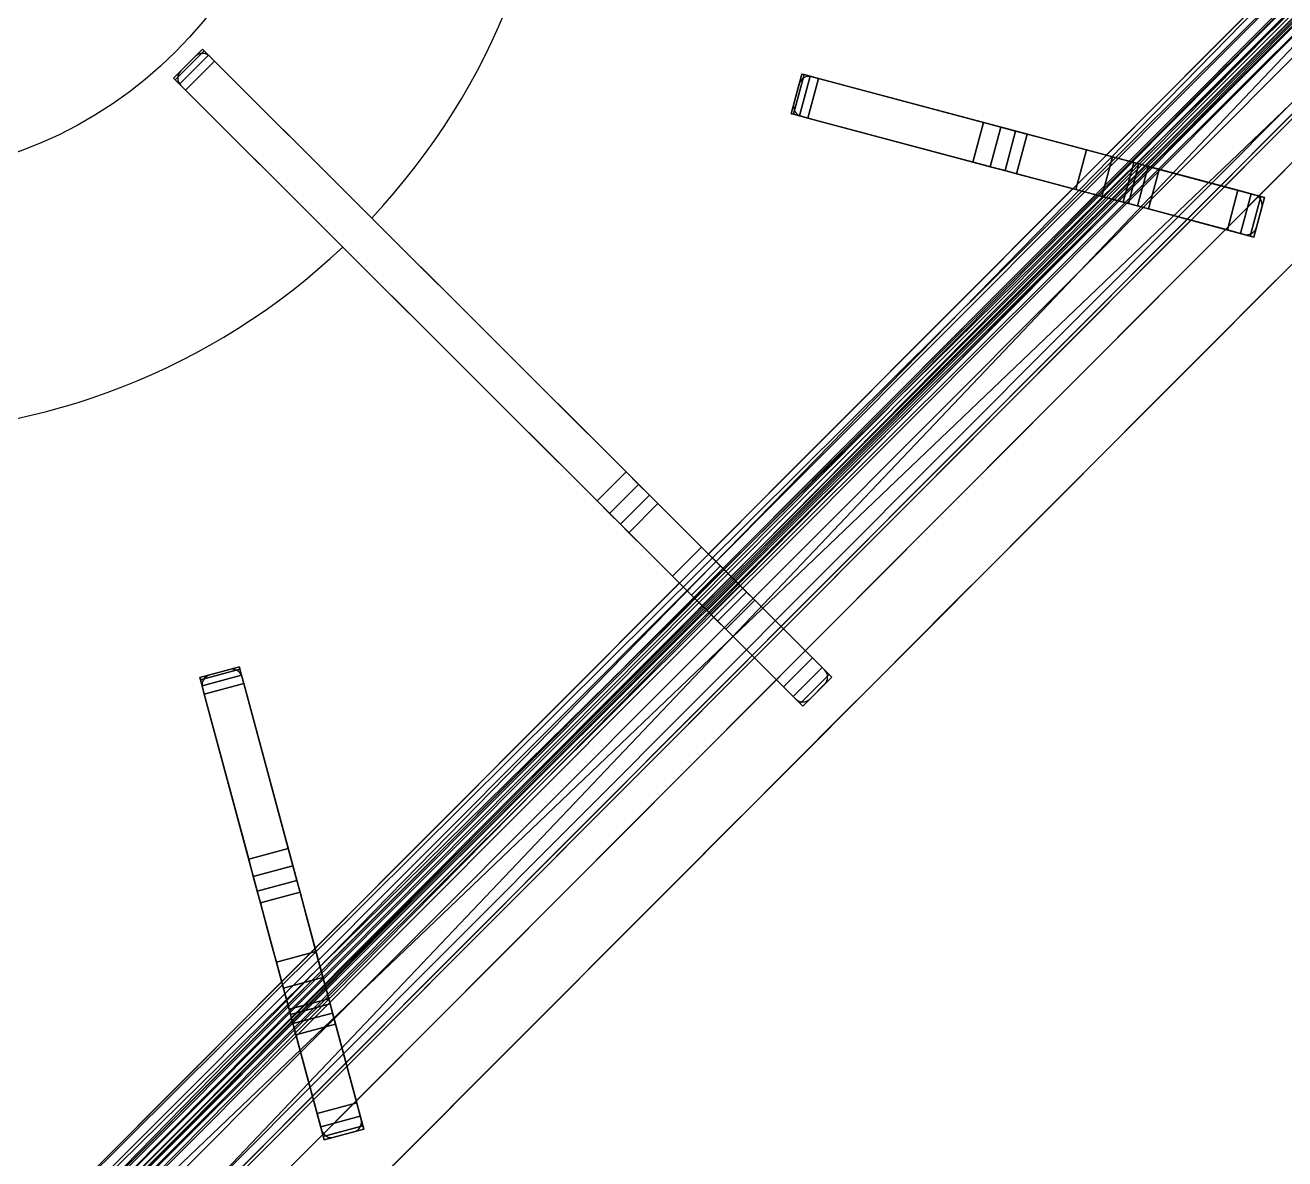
# Model space of a CAD drawing. Header units: millimetres. Extents: x 89237 to 96871, y -22823 to -19192.
# Drawn here: x 94740.41 to 94777.25, y -21898.79 to -21865.64 of the extents above; entities that cross this region are included whole.
import ezdxf

# ---------------------------------------------------------------- set-up
doc = ezdxf.new("R2010")
doc.units = ezdxf.units.MM
doc.header["$LTSCALE"] = 5
doc.linetypes.add('DASHED2', pattern=[9.525, 6.35, -3.175])
for name, color, linetype in [('200-EquipBlack-3d', 250, 'Continuous'), ('200-EquipBorder-2d', 9, 'Continuous'), ('200-EquipHidden-2D', 53, 'DASHED2'), ('200-EquipInternal-2d', 252, 'Continuous'), ('200-EquipSteel-3d', 9, 'Continuous')]:
    doc.layers.add(name, color=color, linetype=linetype)
doc.layers.add('200-InsPoint-3D', color=3, linetype='Continuous', plot=False)

# ---------------------------------------------------------------- blocks, each defined once
blk = doc.blocks.new('ELECTROLUX-MC-BODY800X250')
at = {"layer": '200-EquipBorder-2d'}
blk.add_line((0, -855), (0, 0), dxfattribs=at)
at = {"layer": '200-EquipSteel-3d'}
for points in [[(0, -855, 650), (0, -2, 650), (800, -2, 650), (800, -855, 650)], [(0, -855, 650), (0, -855, 900), (0, -2, 900), (0, -2, 650)]]:
    blk.add_3dface(points, dxfattribs=at)
blk = doc.blocks.new('ELECTROLUX-MC-TOPPAELLERO')
at = {"layer": '200-EquipBlack-3d'}
for points, invisible_edges in [([(19.5, -273.08, 900), (13.5, -283.47, 900), (47.06, -288.99, 900)], 2), ([(19.5, -273.08, 929), (20.43, -273.61, 933), (13.5, -283.47, 929)], 2), ([(19.5, -273.08, 900), (19.5, -273.08, 929), (13.5, -283.47, 900)], 2), ([(19.5, -273.08, 929), (13.5, -283.47, 929), (13.5, -283.47, 900)], 12), ([(13.5, -283.47, 929), (20.43, -273.61, 933), (14.43, -284.01, 933)], 1), ([(22.97, -275.08, 935.93), (14.43, -284.01, 933), (20.43, -273.61, 933)], 1), ([(16.97, -285.47, 935.93), (14.43, -284.01, 933), (22.97, -275.08, 935.93)], 2), ([(26.43, -277.08, 937), (16.97, -285.47, 935.93), (22.97, -275.08, 935.93)], 1), ([(19.5, -273.08, 900), (47.06, -288.99, 900), (19.5, -273.08, 929)], 2), ([(20.43, -273.61, 933), (19.5, -273.08, 929), (26.43, -277.08, 937)], 14), ([(26.43, -277.08, 937), (19.5, -273.08, 929), (84.72, -310.73, 914.42)], 15), ([(84.72, -310.73, 914.42), (19.5, -273.08, 929), (47.06, -288.99, 900)], 15), ([(22.97, -275.08, 935.93), (20.43, -273.61, 933), (26.43, -277.08, 937)], 2), ([(26.43, -277.08, 937), (20.43, -287.47, 937), (16.97, -285.47, 935.93)], 12), ([(130.42, -350.97, 937), (20.43, -287.47, 937), (26.43, -277.08, 937)], 12), ([(136.42, -340.58, 937), (130.42, -350.97, 937), (26.43, -277.08, 937)], 2), ([(88.61, -312.98, 917.83), (26.43, -277.08, 937), (84.72, -310.73, 914.42)], 3), ([(88.61, -312.98, 917.83), (93.11, -315.58, 920), (26.43, -277.08, 937)], 14), ([(26.43, -277.08, 937), (93.11, -315.58, 920), (136.42, -340.58, 937)], 3), ([(13.5, -283.47, 900), (41.06, -299.38, 900), (47.06, -288.99, 900)], 12), ([(13.5, -283.47, 900), (13.5, -283.47, 929), (41.06, -299.38, 900)], 2), ([(14.43, -284.01, 933), (20.43, -287.47, 937), (13.5, -283.47, 929)], 3), ([(20.43, -287.47, 937), (78.72, -321.12, 914.42), (13.5, -283.47, 929)], 15), ([(41.06, -299.38, 900), (13.5, -283.47, 929), (78.72, -321.12, 914.42)], 15), ([(14.43, -284.01, 933), (16.97, -285.47, 935.93), (20.43, -287.47, 937)], 12), ([(130.42, -350.97, 937), (87.11, -325.97, 920), (20.43, -287.47, 937)], 3), ([(87.11, -325.97, 920), (82.61, -323.37, 917.83), (20.43, -287.47, 937)], 14), ([(82.61, -323.37, 917.83), (78.72, -321.12, 914.42), (20.43, -287.47, 937)], 14), ([(47.06, -288.99, 900), (41.06, -299.38, 900), (43.99, -301.07, 899.25)], 12), ([(47.06, -288.99, 900), (43.99, -301.07, 899.25), (49.99, -290.68, 899.25)], 1), ([(43.99, -301.07, 899.25), (46.37, -302.44, 897.14), (49.99, -290.68, 899.25)], 2), ([(49.99, -290.68, 899.25), (46.37, -302.44, 897.14), (52.37, -292.05, 897.14)], 1), ([(49.99, -290.68, 899.25), (81.69, -308.98, 910), (47.06, -288.99, 900)], 3), ([(81.69, -308.98, 910), (84.72, -310.73, 914.42), (47.06, -288.99, 900)], 14), ([(81.69, -308.98, 910), (49.99, -290.68, 899.25), (75.64, -305.49, 897.13)], 3), ([(49.99, -290.68, 899.25), (52.37, -292.05, 897.14), (75.64, -305.49, 897.13)], 14), ([(47.75, -303.24, 894.07), (52.37, -292.05, 897.14), (46.37, -302.44, 897.14)], 1), ([(53.75, -292.85, 894.07), (52.37, -292.05, 897.14), (47.75, -303.24, 894.07)], 2), ([(53.75, -292.85, 894.07), (47.75, -303.24, 894.07), (53.34, -306.47, 870)], 12), ([(53.75, -292.85, 894.07), (75.64, -305.49, 897.13), (52.37, -292.05, 897.14)], 3), ([(59.34, -296.08, 870), (53.75, -292.85, 894.07), (53.34, -306.47, 870)], 2), ([(59.34, -296.08, 870), (70.44, -302.49, 883.77), (53.75, -292.85, 894.07)], 3), ([(70.44, -302.49, 883.77), (75.64, -305.49, 897.13), (53.75, -292.85, 894.07)], 14), ([(59.34, -296.08, 870), (53.34, -306.47, 870), (66.12, -299.99, 870)], 2), ([(59.34, -296.08, 870), (66.12, -299.99, 870), (70.44, -302.49, 883.77)], 12), ([(75.69, -319.37, 910), (41.06, -299.38, 900), (78.72, -321.12, 914.42)], 3), ([(41.06, -299.38, 900), (75.69, -319.37, 910), (43.99, -301.07, 899.25)], 3), ([(46.37, -302.44, 897.14), (43.99, -301.07, 899.25), (69.64, -315.88, 897.13)], 14), ([(69.64, -315.88, 897.13), (43.99, -301.07, 899.25), (75.69, -319.37, 910)], 3), ([(53.34, -306.47, 870), (60.12, -310.38, 870), (66.12, -299.99, 870)], 12), ([(66.12, -299.99, 870), (60.12, -310.38, 870), (70.44, -302.49, 883.77)], 2), ([(47.75, -303.24, 894.07), (46.37, -302.44, 897.14), (69.64, -315.88, 897.13)], 14), ([(64.44, -312.88, 883.77), (47.75, -303.24, 894.07), (69.64, -315.88, 897.13)], 3), ([(53.34, -306.47, 870), (47.75, -303.24, 894.07), (64.44, -312.88, 883.77)], 14), ([(60.12, -310.38, 870), (64.44, -312.88, 883.77), (70.44, -302.49, 883.77)], 14), ([(64.44, -312.88, 883.77), (69.64, -315.88, 897.13), (70.44, -302.49, 883.77)], 14), ([(69.64, -315.88, 897.13), (75.64, -305.49, 897.13), (70.44, -302.49, 883.77)], 13), ([(81.69, -308.98, 910), (75.64, -305.49, 897.13), (69.64, -315.88, 897.13)], 14), ([(60.12, -310.38, 870), (53.34, -306.47, 870), (64.44, -312.88, 883.77)], 2), ([(75.69, -319.37, 910), (81.69, -308.98, 910), (69.64, -315.88, 897.13)], 2), ([(81.69, -308.98, 910), (75.69, -319.37, 910), (84.72, -310.73, 914.42)], 2), ([(75.69, -319.37, 910), (78.72, -321.12, 914.42), (84.72, -310.73, 914.42)], 12), ([(78.72, -321.12, 914.42), (82.61, -323.37, 917.83), (84.72, -310.73, 914.42)], 2), ([(82.61, -323.37, 917.83), (88.61, -312.98, 917.83), (84.72, -310.73, 914.42)], 12), ([(93.11, -315.58, 920), (88.61, -312.98, 917.83), (82.61, -323.37, 917.83)], 12), ([(87.11, -325.97, 920), (93.11, -315.58, 920), (82.61, -323.37, 917.83)], 2), ([(93.11, -315.58, 920), (87.11, -325.97, 920), (136.42, -340.58, 924)], 2), ([(136.42, -340.58, 924), (136.42, -340.58, 937), (93.11, -315.58, 920)], 3), ([(87.11, -325.97, 920), (130.42, -350.97, 924), (136.42, -340.58, 924)], 12), ([(130.42, -350.97, 937), (130.42, -350.97, 924), (87.11, -325.97, 920)], 13), ([(136.42, -340.58, 924), (130.42, -350.97, 924), (132.58, -352.22, 924.67)], 12), ([(136.42, -340.58, 937), (138.58, -341.83, 936.33), (130.42, -350.97, 937)], 2), ([(130.42, -350.97, 937), (138.58, -341.83, 936.33), (132.58, -352.22, 936.33)], 1), ([(136.42, -340.58, 924), (132.58, -352.22, 924.67), (138.58, -341.83, 924.67)], 1), ([(132.58, -352.22, 924.67), (134.17, -353.13, 926.5), (138.58, -341.83, 924.67)], 2), ([(140.17, -342.74, 934.5), (132.58, -352.22, 936.33), (138.58, -341.83, 936.33)], 1), ([(138.58, -341.83, 924.67), (134.17, -353.13, 926.5), (140.17, -342.74, 926.5)], 1), ([(138.58, -341.83, 924.67), (140.17, -342.74, 926.5), (136.42, -340.58, 924)], 2), ([(140.17, -342.74, 926.5), (140.75, -343.08, 929), (136.42, -340.58, 924)], 14), ([(140.75, -343.08, 929), (140.75, -343.08, 932), (136.42, -340.58, 924)], 14), ([(136.42, -340.58, 924), (140.75, -343.08, 932), (136.42, -340.58, 937)], 15), ([(138.58, -341.83, 936.33), (136.42, -340.58, 937), (140.17, -342.74, 934.5)], 2), ([(140.17, -342.74, 934.5), (136.42, -340.58, 937), (140.75, -343.08, 932)], 3), ([(134.17, -353.13, 934.5), (132.58, -352.22, 936.33), (140.17, -342.74, 934.5)], 2), ([(134.75, -353.47, 929), (140.17, -342.74, 926.5), (134.17, -353.13, 926.5)], 1), ([(140.75, -343.08, 932), (134.17, -353.13, 934.5), (140.17, -342.74, 934.5)], 1), ([(140.75, -343.08, 932), (134.75, -353.47, 932), (134.17, -353.13, 934.5)], 12), ([(140.75, -343.08, 929), (140.17, -342.74, 926.5), (134.75, -353.47, 929)], 2), ([(140.75, -343.08, 932), (140.75, -343.08, 929), (134.75, -353.47, 932)], 2), ([(140.75, -343.08, 929), (134.75, -353.47, 929), (134.75, -353.47, 932)], 12), ([(132.58, -352.22, 936.33), (134.17, -353.13, 934.5), (130.42, -350.97, 937)], 2), ([(134.17, -353.13, 934.5), (134.75, -353.47, 932), (130.42, -350.97, 937)], 14), ([(134.75, -353.47, 932), (134.75, -353.47, 929), (130.42, -350.97, 937)], 14), ([(130.42, -350.97, 937), (134.75, -353.47, 929), (130.42, -350.97, 924)], 15), ([(132.58, -352.22, 924.67), (130.42, -350.97, 924), (134.17, -353.13, 926.5)], 2), ([(134.17, -353.13, 926.5), (130.42, -350.97, 924), (134.75, -353.47, 929)], 3), ([(41.82, -461.75, 900), (41.82, -473.75, 900), (10, -461.75, 900)], 2), ([(41.82, -473.75, 900), (10, -473.75, 900), (10, -461.75, 900)], 12), ([(10, -461.75, 929), (11.07, -473.75, 933), (11.07, -461.75, 933)], 1), ([(10, -461.75, 929), (10, -473.75, 929), (11.07, -473.75, 933)], 12), ([(10, -461.75, 929), (10, -461.75, 900), (10, -473.75, 929)], 2), ([(10, -461.75, 900), (10, -473.75, 900), (10, -473.75, 929)], 12), ([(10, -461.75, 900), (10, -461.75, 929), (41.82, -461.75, 900)], 2), ([(11.07, -461.75, 933), (18, -461.75, 937), (10, -461.75, 929)], 3), ([(18, -461.75, 937), (85.31, -461.75, 914.42), (10, -461.75, 929)], 15), ([(41.82, -461.75, 900), (10, -461.75, 929), (85.31, -461.75, 914.42)], 15), ([(11.07, -473.75, 933), (14, -473.75, 935.93), (11.07, -461.75, 933)], 2), ([(11.07, -461.75, 933), (14, -473.75, 935.93), (14, -461.75, 935.93)], 1), ([(11.07, -461.75, 933), (14, -461.75, 935.93), (18, -461.75, 937)], 12), ([(18, -461.75, 937), (14, -461.75, 935.93), (18, -473.75, 937)], 2), ([(18, -473.75, 937), (14, -461.75, 935.93), (14, -473.75, 935.93)], 1), ([(18, -461.75, 937), (18, -473.75, 937), (265, -461.75, 937)], 2), ([(18, -473.75, 937), (265, -473.75, 937), (265, -461.75, 937)], 12), ([(265, -461.75, 937), (95, -461.75, 920), (18, -461.75, 937)], 3), ([(95, -461.75, 920), (89.8, -461.75, 917.83), (18, -461.75, 937)], 14), ([(89.8, -461.75, 917.83), (85.31, -461.75, 914.42), (18, -461.75, 937)], 14), ([(41.82, -461.75, 900), (45.2, -461.75, 899.25), (41.82, -473.75, 900)], 2), ([(41.82, -473.75, 900), (45.2, -461.75, 899.25), (45.2, -473.75, 899.25)], 1), ([(81.81, -461.75, 910), (41.82, -461.75, 900), (85.31, -461.75, 914.42)], 3), ([(41.82, -461.75, 900), (81.81, -461.75, 910), (45.2, -461.75, 899.25)], 3), ([(47.95, -473.75, 897.14), (45.2, -473.75, 899.25), (47.95, -461.75, 897.14)], 2), ([(47.95, -461.75, 897.14), (45.2, -473.75, 899.25), (45.2, -461.75, 899.25)], 1), ([(47.95, -461.75, 897.14), (45.2, -461.75, 899.25), (74.82, -461.75, 897.13)], 14), ([(74.82, -461.75, 897.13), (45.2, -461.75, 899.25), (81.81, -461.75, 910)], 3), ([(49.55, -461.75, 894.07), (47.95, -473.75, 897.14), (47.95, -461.75, 897.14)], 1), ([(49.55, -461.75, 894.07), (49.55, -473.75, 894.07), (47.95, -473.75, 897.14)], 12), ([(49.55, -461.75, 894.07), (47.95, -461.75, 897.14), (74.82, -461.75, 897.13)], 14), ([(49.55, -461.75, 894.07), (56, -461.75, 870), (49.55, -473.75, 894.07)], 2), ([(56, -461.75, 870), (56, -473.75, 870), (49.55, -473.75, 894.07)], 12), ([(68.82, -461.75, 883.77), (49.55, -461.75, 894.07), (74.82, -461.75, 897.13)], 3), ([(56, -461.75, 870), (49.55, -461.75, 894.07), (68.82, -461.75, 883.77)], 14), ([(63.82, -461.75, 870), (63.82, -473.75, 870), (56, -461.75, 870)], 2), ([(63.82, -473.75, 870), (56, -473.75, 870), (56, -461.75, 870)], 12), ([(63.82, -461.75, 870), (56, -461.75, 870), (68.82, -461.75, 883.77)], 2), ([(63.82, -473.75, 870), (63.82, -461.75, 870), (68.82, -473.75, 883.77)], 2), ([(63.82, -461.75, 870), (68.82, -461.75, 883.77), (68.82, -473.75, 883.77)], 14), ([(74.82, -473.75, 897.13), (68.82, -473.75, 883.77), (74.82, -461.75, 897.13)], 14), ([(68.82, -473.75, 883.77), (68.82, -461.75, 883.77), (74.82, -461.75, 897.13)], 13), ([(81.81, -461.75, 910), (81.81, -473.75, 910), (74.82, -461.75, 897.13)], 2), ([(81.81, -473.75, 910), (74.82, -473.75, 897.13), (74.82, -461.75, 897.13)], 14), ([(81.81, -473.75, 910), (81.81, -461.75, 910), (85.31, -473.75, 914.42)], 2), ([(81.81, -461.75, 910), (85.31, -461.75, 914.42), (85.31, -473.75, 914.42)], 12), ([(89.8, -473.75, 917.83), (85.31, -473.75, 914.42), (89.8, -461.75, 917.83)], 2), ([(85.31, -473.75, 914.42), (85.31, -461.75, 914.42), (89.8, -461.75, 917.83)], 12), ([(95, -461.75, 920), (95, -473.75, 920), (89.8, -461.75, 917.83)], 2), ([(95, -473.75, 920), (89.8, -473.75, 917.83), (89.8, -461.75, 917.83)], 12), ([(265, -461.75, 924), (265, -473.75, 924), (95, -461.75, 920)], 2), ([(265, -473.75, 924), (95, -473.75, 920), (95, -461.75, 920)], 12), ([(265, -461.75, 937), (265, -461.75, 924), (95, -461.75, 920)], 13), ([(265, -461.75, 924), (267.5, -461.75, 924.67), (265, -473.75, 924)], 2), ([(265, -473.75, 924), (267.5, -461.75, 924.67), (267.5, -473.75, 924.67)], 1), ([(265, -461.75, 937), (267.5, -473.75, 936.33), (267.5, -461.75, 936.33)], 1), ([(265, -461.75, 937), (265, -473.75, 937), (267.5, -473.75, 936.33)], 12), ([(267.5, -461.75, 936.33), (269.33, -461.75, 934.5), (265, -461.75, 937)], 2), ([(269.33, -461.75, 934.5), (270, -461.75, 932), (265, -461.75, 937)], 14), ([(270, -461.75, 932), (270, -461.75, 929), (265, -461.75, 937)], 14), ([(265, -461.75, 937), (270, -461.75, 929), (265, -461.75, 924)], 15), ([(267.5, -461.75, 924.67), (265, -461.75, 924), (269.33, -461.75, 926.5)], 2), ([(269.33, -461.75, 926.5), (265, -461.75, 924), (270, -461.75, 929)], 3), ([(269.33, -473.75, 926.5), (267.5, -473.75, 924.67), (269.33, -461.75, 926.5)], 2), ([(269.33, -461.75, 926.5), (267.5, -473.75, 924.67), (267.5, -461.75, 924.67)], 1), ([(267.5, -473.75, 936.33), (269.33, -473.75, 934.5), (267.5, -461.75, 936.33)], 2), ([(267.5, -461.75, 936.33), (269.33, -473.75, 934.5), (269.33, -461.75, 934.5)], 1), ([(270, -461.75, 929), (269.33, -473.75, 926.5), (269.33, -461.75, 926.5)], 1), ([(270, -461.75, 929), (270, -473.75, 929), (269.33, -473.75, 926.5)], 12), ([(270, -461.75, 932), (269.33, -461.75, 934.5), (270, -473.75, 932)], 2), ([(270, -473.75, 932), (269.33, -461.75, 934.5), (269.33, -473.75, 934.5)], 1), ([(270, -461.75, 929), (270, -461.75, 932), (270, -473.75, 929)], 2), ([(270, -461.75, 932), (270, -473.75, 932), (270, -473.75, 929)], 12), ([(10, -473.75, 900), (41.82, -473.75, 900), (10, -473.75, 929)], 2), ([(11.07, -473.75, 933), (10, -473.75, 929), (18, -473.75, 937)], 14), ([(18, -473.75, 937), (10, -473.75, 929), (85.31, -473.75, 914.42)], 15), ([(85.31, -473.75, 914.42), (10, -473.75, 929), (41.82, -473.75, 900)], 15), ([(14, -473.75, 935.93), (11.07, -473.75, 933), (18, -473.75, 937)], 2), ([(89.8, -473.75, 917.83), (18, -473.75, 937), (85.31, -473.75, 914.42)], 3), ([(89.8, -473.75, 917.83), (95, -473.75, 920), (18, -473.75, 937)], 14), ([(18, -473.75, 937), (95, -473.75, 920), (265, -473.75, 937)], 3), ([(45.2, -473.75, 899.25), (81.81, -473.75, 910), (41.82, -473.75, 900)], 3), ([(81.81, -473.75, 910), (85.31, -473.75, 914.42), (41.82, -473.75, 900)], 14), ([(81.81, -473.75, 910), (45.2, -473.75, 899.25), (74.82, -473.75, 897.13)], 3), ([(45.2, -473.75, 899.25), (47.95, -473.75, 897.14), (74.82, -473.75, 897.13)], 14), ([(49.55, -473.75, 894.07), (74.82, -473.75, 897.13), (47.95, -473.75, 897.14)], 3), ([(56, -473.75, 870), (68.82, -473.75, 883.77), (49.55, -473.75, 894.07)], 3), ([(68.82, -473.75, 883.77), (74.82, -473.75, 897.13), (49.55, -473.75, 894.07)], 14), ([(56, -473.75, 870), (63.82, -473.75, 870), (68.82, -473.75, 883.77)], 12), ([(265, -473.75, 924), (265, -473.75, 937), (95, -473.75, 920)], 3), ([(267.5, -473.75, 924.67), (269.33, -473.75, 926.5), (265, -473.75, 924)], 2), ([(269.33, -473.75, 926.5), (270, -473.75, 929), (265, -473.75, 924)], 14), ([(270, -473.75, 929), (270, -473.75, 932), (265, -473.75, 924)], 14), ([(265, -473.75, 924), (270, -473.75, 932), (265, -473.75, 937)], 15), ([(267.5, -473.75, 936.33), (265, -473.75, 937), (269.33, -473.75, 934.5)], 2), ([(269.33, -473.75, 934.5), (265, -473.75, 937), (270, -473.75, 932)], 3), ([(134.17, -582.37, 926.5), (130.42, -584.53, 924), (134.75, -582.03, 929)], 3), ([(134.17, -582.37, 934.5), (134.75, -582.03, 932), (130.42, -584.53, 937)], 14), ([(134.75, -582.03, 932), (134.75, -582.03, 929), (130.42, -584.53, 937)], 14), ([(130.42, -584.53, 937), (134.75, -582.03, 929), (130.42, -584.53, 924)], 15), ([(134.75, -582.03, 929), (140.17, -592.76, 926.5), (134.17, -582.37, 926.5)], 1), ([(140.75, -592.42, 932), (134.75, -582.03, 932), (134.17, -582.37, 934.5)], 12), ([(140.75, -592.42, 929), (140.17, -592.76, 926.5), (134.75, -582.03, 929)], 2), ([(140.75, -592.42, 932), (140.75, -592.42, 929), (134.75, -582.03, 932)], 2), ([(140.75, -592.42, 929), (134.75, -582.03, 929), (134.75, -582.03, 932)], 12), ([(130.42, -584.53, 937), (20.43, -648.03, 937), (26.43, -658.42, 937)], 12), ([(130.42, -584.53, 937), (87.11, -609.53, 920), (20.43, -648.03, 937)], 3), ([(136.42, -594.92, 937), (130.42, -584.53, 937), (26.43, -658.42, 937)], 2), ([(87.11, -609.53, 920), (130.42, -584.53, 924), (136.42, -594.92, 924)], 12), ([(130.42, -584.53, 937), (130.42, -584.53, 924), (87.11, -609.53, 920)], 13), ([(132.58, -583.28, 936.33), (134.17, -582.37, 934.5), (130.42, -584.53, 937)], 2), ([(132.58, -583.28, 924.67), (130.42, -584.53, 924), (134.17, -582.37, 926.5)], 2), ([(136.42, -594.92, 924), (130.42, -584.53, 924), (132.58, -583.28, 924.67)], 12), ([(130.42, -584.53, 937), (138.58, -593.67, 936.33), (132.58, -583.28, 936.33)], 1), ([(136.42, -594.92, 937), (138.58, -593.67, 936.33), (130.42, -584.53, 937)], 2), ([(132.58, -583.28, 924.67), (134.17, -582.37, 926.5), (138.58, -593.67, 924.67)], 2), ([(134.17, -582.37, 934.5), (132.58, -583.28, 936.33), (140.17, -592.76, 934.5)], 2), ([(136.42, -594.92, 924), (132.58, -583.28, 924.67), (138.58, -593.67, 924.67)], 1), ([(140.17, -592.76, 934.5), (132.58, -583.28, 936.33), (138.58, -593.67, 936.33)], 1), ([(138.58, -593.67, 924.67), (134.17, -582.37, 926.5), (140.17, -592.76, 926.5)], 1), ([(140.75, -592.42, 932), (134.17, -582.37, 934.5), (140.17, -592.76, 934.5)], 1), ([(140.17, -592.76, 926.5), (140.75, -592.42, 929), (136.42, -594.92, 924)], 14), ([(140.75, -592.42, 929), (140.75, -592.42, 932), (136.42, -594.92, 924)], 14), ([(136.42, -594.92, 924), (140.75, -592.42, 932), (136.42, -594.92, 937)], 15), ([(140.17, -592.76, 934.5), (136.42, -594.92, 937), (140.75, -592.42, 932)], 3), ([(138.58, -593.67, 924.67), (140.17, -592.76, 926.5), (136.42, -594.92, 924)], 2), ([(138.58, -593.67, 936.33), (136.42, -594.92, 937), (140.17, -592.76, 934.5)], 2), ([(26.43, -658.42, 937), (93.11, -619.92, 920), (136.42, -594.92, 937)], 3), ([(93.11, -619.92, 920), (87.11, -609.53, 920), (136.42, -594.92, 924)], 2), ([(136.42, -594.92, 924), (136.42, -594.92, 937), (93.11, -619.92, 920)], 3), ([(87.11, -609.53, 920), (82.61, -612.13, 917.83), (20.43, -648.03, 937)], 14), ([(87.11, -609.53, 920), (93.11, -619.92, 920), (82.61, -612.13, 917.83)], 2), ([(20.43, -648.03, 937), (78.72, -614.38, 914.42), (13.5, -652.03, 929)], 15), ([(41.06, -636.12, 900), (13.5, -652.03, 929), (78.72, -614.38, 914.42)], 15), ([(82.61, -612.13, 917.83), (78.72, -614.38, 914.42), (20.43, -648.03, 937)], 14), ([(75.69, -616.13, 910), (41.06, -636.12, 900), (78.72, -614.38, 914.42)], 3), ([(75.69, -616.13, 910), (78.72, -614.38, 914.42), (84.72, -624.77, 914.42)], 12), ([(78.72, -614.38, 914.42), (82.61, -612.13, 917.83), (84.72, -624.77, 914.42)], 2), ([(93.11, -619.92, 920), (88.61, -622.52, 917.83), (82.61, -612.13, 917.83)], 12), ([(82.61, -612.13, 917.83), (88.61, -622.52, 917.83), (84.72, -624.77, 914.42)], 12), ([(41.06, -636.12, 900), (75.69, -616.13, 910), (43.99, -634.43, 899.25)], 3), ([(69.64, -619.62, 897.13), (43.99, -634.43, 899.25), (75.69, -616.13, 910)], 3), ([(75.69, -616.13, 910), (81.69, -626.52, 910), (69.64, -619.62, 897.13)], 2), ([(81.69, -626.52, 910), (75.69, -616.13, 910), (84.72, -624.77, 914.42)], 2), ([(88.61, -622.52, 917.83), (93.11, -619.92, 920), (26.43, -658.42, 937)], 14), ([(88.61, -622.52, 917.83), (26.43, -658.42, 937), (84.72, -624.77, 914.42)], 3), ([(46.37, -633.06, 897.14), (43.99, -634.43, 899.25), (69.64, -619.62, 897.13)], 14), ([(47.75, -632.26, 894.07), (46.37, -633.06, 897.14), (69.64, -619.62, 897.13)], 14), ([(64.44, -622.62, 883.77), (47.75, -632.26, 894.07), (69.64, -619.62, 897.13)], 3), ([(53.34, -629.03, 870), (47.75, -632.26, 894.07), (64.44, -622.62, 883.77)], 14), ([(60.12, -625.12, 870), (53.34, -629.03, 870), (64.44, -622.62, 883.77)], 2), ([(60.12, -625.12, 870), (64.44, -622.62, 883.77), (70.44, -633.01, 883.77)], 14), ([(64.44, -622.62, 883.77), (69.64, -619.62, 897.13), (70.44, -633.01, 883.77)], 14), ([(81.69, -626.52, 910), (75.64, -630.01, 897.13), (69.64, -619.62, 897.13)], 14), ([(69.64, -619.62, 897.13), (75.64, -630.01, 897.13), (70.44, -633.01, 883.77)], 13), ([(26.43, -658.42, 937), (19.5, -662.42, 929), (84.72, -624.77, 914.42)], 15), ([(84.72, -624.77, 914.42), (19.5, -662.42, 929), (47.06, -646.51, 900)], 15), ([(81.69, -626.52, 910), (84.72, -624.77, 914.42), (47.06, -646.51, 900)], 14), ([(53.34, -629.03, 870), (60.12, -625.12, 870), (66.12, -635.51, 870)], 12), ([(66.12, -635.51, 870), (60.12, -625.12, 870), (70.44, -633.01, 883.77)], 2), ([(49.99, -644.82, 899.25), (81.69, -626.52, 910), (47.06, -646.51, 900)], 3), ([(53.75, -642.65, 894.07), (47.75, -632.26, 894.07), (53.34, -629.03, 870)], 12), ([(81.69, -626.52, 910), (49.99, -644.82, 899.25), (75.64, -630.01, 897.13)], 3), ([(59.34, -639.42, 870), (53.75, -642.65, 894.07), (53.34, -629.03, 870)], 2), ([(59.34, -639.42, 870), (53.34, -629.03, 870), (66.12, -635.51, 870)], 2), ([(43.99, -634.43, 899.25), (46.37, -633.06, 897.14), (49.99, -644.82, 899.25)], 2), ([(47.75, -632.26, 894.07), (52.37, -643.45, 897.14), (46.37, -633.06, 897.14)], 1), ([(49.99, -644.82, 899.25), (46.37, -633.06, 897.14), (52.37, -643.45, 897.14)], 1), ([(53.75, -642.65, 894.07), (52.37, -643.45, 897.14), (47.75, -632.26, 894.07)], 2), ([(49.99, -644.82, 899.25), (52.37, -643.45, 897.14), (75.64, -630.01, 897.13)], 14), ([(53.75, -642.65, 894.07), (75.64, -630.01, 897.13), (52.37, -643.45, 897.14)], 3), ([(70.44, -633.01, 883.77), (75.64, -630.01, 897.13), (53.75, -642.65, 894.07)], 14), ([(59.34, -639.42, 870), (70.44, -633.01, 883.77), (53.75, -642.65, 894.07)], 3), ([(59.34, -639.42, 870), (66.12, -635.51, 870), (70.44, -633.01, 883.77)], 12), ([(13.5, -652.03, 900), (41.06, -636.12, 900), (47.06, -646.51, 900)], 12), ([(13.5, -652.03, 900), (13.5, -652.03, 929), (41.06, -636.12, 900)], 2), ([(47.06, -646.51, 900), (41.06, -636.12, 900), (43.99, -634.43, 899.25)], 12), ([(47.06, -646.51, 900), (43.99, -634.43, 899.25), (49.99, -644.82, 899.25)], 1), ([(19.5, -662.42, 900), (13.5, -652.03, 900), (47.06, -646.51, 900)], 2), ([(14.43, -651.49, 933), (20.43, -648.03, 937), (13.5, -652.03, 929)], 3), ([(14.43, -651.49, 933), (16.97, -650.03, 935.93), (20.43, -648.03, 937)], 12), ([(26.43, -658.42, 937), (20.43, -648.03, 937), (16.97, -650.03, 935.93)], 12), ([(19.5, -662.42, 900), (47.06, -646.51, 900), (19.5, -662.42, 929)], 2), ([(13.5, -652.03, 929), (20.43, -661.89, 933), (14.43, -651.49, 933)], 1), ([(19.5, -662.42, 929), (20.43, -661.89, 933), (13.5, -652.03, 929)], 2), ([(19.5, -662.42, 900), (19.5, -662.42, 929), (13.5, -652.03, 900)], 2), ([(19.5, -662.42, 929), (13.5, -652.03, 929), (13.5, -652.03, 900)], 12), ([(16.97, -650.03, 935.93), (14.43, -651.49, 933), (22.97, -660.42, 935.93)], 2), ([(22.97, -660.42, 935.93), (14.43, -651.49, 933), (20.43, -661.89, 933)], 1), ([(26.43, -658.42, 937), (16.97, -650.03, 935.93), (22.97, -660.42, 935.93)], 1), ([(20.43, -661.89, 933), (19.5, -662.42, 929), (26.43, -658.42, 937)], 14), ([(22.97, -660.42, 935.93), (20.43, -661.89, 933), (26.43, -658.42, 937)], 2)]:
    blk.add_3dface(points, dxfattribs=dict(at, invisible_edges=invisible_edges))
at = {"layer": '200-EquipInternal-2d'}
for p, q in [((30, -461.75), (30, -133.76)), ((61, -461.75), (61, -137.24)), ((15, -280.87), (18, -275.68)), ((26.43, -277.08), (22.1, -274.58)), ((136.42, -340.58), (26.43, -277.08)), ((16.1, -284.97), (20.43, -287.47)), ((20.43, -287.47), (130.42, -350.97)), ((138.15, -341.58), (136.42, -340.58)), ((136.25, -350.87), (139.25, -345.68)), ((130.42, -350.97), (132.15, -351.97)), ((18, -461.75), (13, -461.75)), ((265, -461.75), (18, -461.75)), ((267, -461.75), (265, -461.75)), ((10, -470.75), (10, -464.75)), ((270, -470.75), (270, -464.75)), ((13, -473.75), (18, -473.75)), ((18, -473.75), (265, -473.75)), ((30, -642.51), (30, -473.75)), ((61, -624.61), (61, -473.75)), ((265, -473.75), (267, -473.75)), ((20.43, -648.03), (130.42, -584.53)), ((130.42, -584.53), (132.15, -583.53)), ((136.25, -584.63), (139.25, -589.82)), ((136.42, -594.92), (26.43, -658.42)), ((138.15, -593.92), (136.42, -594.92)), ((61, -778.26), (61, -638.46)), ((16.1, -650.53), (20.43, -648.03)), ((15, -654.63), (18, -659.82)), ((26.43, -658.42), (22.1, -660.92)), ((30, -786.24), (30, -656.36))]:
    blk.add_line(p, q, dxfattribs=at)
blk.add_circle((400, -467.75), 125, dxfattribs=at)
for centre, radius, start, end in [((400, -467.75), 200, 91.7191, 178.2809), ((20.6, -277.18), 3, 60, 150), ((17.6, -282.37), 3, 150, 240), ((136.65, -344.18), 3, 330, 60), ((133.65, -349.37), 3, 240, 330), ((13, -464.75), 3, 90, 180), ((267, -464.75), 3, 0, 90), ((13, -470.75), 3, 180, 270), ((267, -470.75), 3, 270, 0), ((400, -467.75), 200, 181.7191, 268.2809), ((133.65, -586.13), 3, 30, 120), ((136.65, -591.32), 3, 300, 30), ((17.6, -653.13), 3, 120, 210), ((20.6, -658.32), 3, 210, 300)]:
    blk.add_arc(centre, radius, start, end, dxfattribs=at)
at = {"layer": '200-EquipSteel-3d'}
for points, invisible_edges in [([(0, -80.5, 900), (30, -133.76, 900), (30, -786.24, 900), (0, -855, 900)], 5), ([(55, -133.76, 869), (63.76, -125, 869), (55, -786.24, 869)], 3), ([(55, -786.24, 869), (63.76, -125, 869), (63.76, -795, 869)], 15), ([(736.24, -125, 869), (63.76, -795, 869), (63.76, -125, 869)], 3), ([(30, -133.76, 894), (33.35, -133.76, 881.5), (30, -786.24, 894)], 2), ([(30, -786.24, 894), (33.35, -133.76, 881.5), (33.35, -786.24, 881.5)], 1), ([(30, -133.76, 900), (30, -133.76, 894), (30, -786.24, 900)], 2), ([(30, -133.76, 894), (30, -786.24, 894), (30, -786.24, 900)], 12), ([(31, -133.76, 900), (30, -133.76, 900), (31, -786.24, 900)], 3), ([(30, -133.76, 900), (30, -786.24, 900), (31, -786.24, 900)], 14), ([(42.5, -786.24, 872.35), (33.35, -786.24, 881.5), (42.5, -133.76, 872.35)], 2), ([(42.5, -133.76, 872.35), (33.35, -786.24, 881.5), (33.35, -133.76, 881.5)], 1), ([(55, -133.76, 869), (42.5, -786.24, 872.35), (42.5, -133.76, 872.35)], 13), ([(55, -133.76, 869), (55, -786.24, 869), (42.5, -786.24, 872.35)], 14)]:
    blk.add_3dface(points, dxfattribs=dict(at, invisible_edges=invisible_edges))
at = {"layer": '200-EquipBlack-3d'}
mesh = blk.add_polyface(dxfattribs=at)
corners = [(55.29, -119.09, 897), (56.54, -121.26, 896.33), (49.09, -125.29, 897), (57.46, -122.84, 894.5), (57.71, -123.28, 893.29), (52.84, -127.46, 894.5), (51.26, -126.54, 896.33), (51.65, -133.76, 893.29), (50.65, -133.76, 895.21), (53.28, -127.71, 893.29), (46.82, -133.76, 897), (48.94, -133.76, 896.53), (57.89, -133.76, 870), (49.09, -125.29, 900), (52.56, -127.29, 898.93), (55.29, -119.09, 900), (46.82, -133.76, 900), (50.2, -133.76, 899.25), (54.55, -133.76, 894.07), (55.09, -128.76, 896), (52.95, -133.76, 897.14), (55.78, -129.16, 894.07), (58.76, -125.09, 896), (57.29, -122.56, 898.93), (63.76, -101, 900), (47.38, -105.39, 897), (47.38, -105.39, 900), (31, -133.76, 897), (35.39, -117.38, 900), (35.39, -117.38, 897), (31, -133.76, 900), (46.82, -786.24, 897), (50.65, -786.24, 895.21), (48.94, -786.24, 896.53), (51.65, -786.24, 893.29), (54.55, -786.24, 894.07), (50.2, -786.24, 899.25), (52.95, -786.24, 897.14), (31, -786.24, 900), (46.82, -786.24, 900), (63.76, -101, 897), (31, -786.24, 897)]
mesh.append_faces([[corners[k] for k in face] for face in [(11, 6, 5), (11, 5, 8), (18, 19, 20), (18, 21, 19), (19, 14, 20), (20, 14, 17)]])
mesh.append_faces([[corners[k] for k in face] for face in [(3, 6, 1), (9, 8, 5), (13, 17, 14), (19, 23, 14), (24, 25, 26), (27, 28, 29), (29, 26, 25), (7, 32, 8), (8, 33, 11), (17, 37, 20)]], dxfattribs={"vtx0": -1})
mesh.append_faces([[corners[k] for k in face] for face in [(16, 17, 13), (10, 11, 31), (26, 15, 24), (15, 26, 13), (30, 16, 28), (16, 30, 39), (28, 13, 26), (40, 0, 25), (10, 29, 2), (2, 25, 0)]], dxfattribs={"vtx0": -1, "vtx1": -1})
mesh.append_faces([[corners[k] for k in face] for face in [(16, 36, 17)]], dxfattribs={"vtx0": -1, "vtx2": -1})
mesh.append_faces([[corners[k] for k in face] for face in [(0, 1, 2), (3, 4, 5), (7, 8, 9), (9, 5, 4), (6, 2, 1), (13, 14, 15), (19, 21, 22), (28, 26, 29), (7, 12, 34), (18, 20, 35), (30, 27, 38)]], dxfattribs={"vtx1": -1})
mesh.append_faces([[corners[k] for k in face] for face in [(10, 2, 11), (16, 13, 28), (41, 27, 10), (27, 29, 10), (29, 25, 2)]], dxfattribs={"vtx1": -1, "vtx2": -1})
mesh.append_faces([[corners[k] for k in face] for face in [(3, 5, 6), (2, 6, 11), (12, 7, 9), (14, 23, 15), (27, 30, 28)]], dxfattribs={"vtx2": -1})
mesh = blk.add_polyface(dxfattribs=at)
corners = [(63.76, -127.89, 870), (63.76, -121.65, 893.29), (736.24, -127.89, 870), (63.76, -124.55, 894.07), (63.76, -131, 870), (736.24, -124.55, 894.07), (63.76, -116.82, 900), (63.76, -120.2, 899.25), (736.24, -116.82, 900), (736.24, -122.95, 897.14), (63.76, -122.95, 897.14), (736.24, -120.2, 899.25), (63.76, -101, 897), (63.76, -101, 900), (736.24, -101, 897), (63.76, -120.65, 895.21), (736.24, -121.65, 893.29), (63.76, -116.82, 897), (736.24, -118.94, 896.53), (63.76, -118.94, 896.53), (736.24, -120.65, 895.21), (55.29, -119.09, 897), (56.54, -121.26, 896.33), (57.71, -123.28, 893.29), (57.46, -122.84, 894.5), (60.83, -128.68, 870), (57.89, -133.76, 870), (53.28, -127.71, 893.29), (58.68, -130.83, 870), (62.38, -131.37, 870), (59.16, -125.78, 894.07), (61.37, -132.38, 870), (55.78, -129.16, 894.07), (61, -133.76, 870), (54.55, -133.76, 894.07), (57.29, -122.56, 898.93), (55.29, -119.09, 900), (55.09, -128.76, 896), (58.76, -125.09, 896), (47.38, -105.39, 897), (61, -786.24, 870), (57.89, -786.24, 870)]
mesh.append_faces([[corners[k] for k in face] for face in [(19, 15, 22), (23, 24, 1), (24, 22, 1), (15, 1, 22), (3, 10, 30), (7, 35, 10), (30, 10, 38), (35, 38, 10)]])
mesh.append_faces([[corners[k] for k in face] for face in [(3, 9, 10), (10, 11, 7), (19, 20, 15), (21, 19, 22), (1, 25, 23), (26, 27, 28), (28, 23, 25), (34, 31, 32), (7, 36, 35)]], dxfattribs={"vtx0": -1})
mesh.append_faces([[corners[k] for k in face] for face in [(6, 7, 8), (17, 19, 21), (21, 12, 17), (29, 0, 4), (0, 29, 25), (33, 28, 31), (31, 25, 29)]], dxfattribs={"vtx0": -1, "vtx1": -1})
mesh.append_faces([[corners[k] for k in face] for face in [(17, 18, 19), (13, 6, 8)]], dxfattribs={"vtx0": -1, "vtx2": -1})
mesh.append_faces([[corners[k] for k in face] for face in [(0, 1, 2), (3, 4, 5), (12, 13, 14), (1, 15, 16), (0, 25, 1), (27, 23, 28), (4, 3, 29), (29, 30, 31), (33, 31, 34), (12, 39, 13), (33, 34, 40)]], dxfattribs={"vtx1": -1})
mesh.append_faces([[corners[k] for k in face] for face in [(6, 36, 7), (36, 6, 13), (12, 14, 17), (0, 2, 4), (41, 26, 33), (26, 28, 33), (28, 25, 31)]], dxfattribs={"vtx1": -1, "vtx2": -1})
mesh.append_faces([[corners[k] for k in face] for face in [(3, 30, 29), (30, 32, 31), (37, 38, 35), (32, 30, 38)]], dxfattribs={"vtx2": -1})
mesh = blk.add_polyface(dxfattribs=at)
corners = [(46.82, -786.24, 897), (48.94, -133.76, 896.53), (48.94, -786.24, 896.53), (51.65, -133.76, 893.29), (51.65, -786.24, 893.29), (50.65, -786.24, 895.21), (50.65, -133.76, 895.21), (57.89, -133.76, 870), (57.89, -786.24, 870), (54.55, -786.24, 894.07), (52.95, -133.76, 897.14), (52.95, -786.24, 897.14), (46.82, -133.76, 900), (46.82, -786.24, 900), (50.2, -786.24, 899.25), (50.2, -133.76, 899.25), (31, -133.76, 897), (31, -786.24, 897), (31, -786.24, 900), (35.39, -802.62, 897), (35.39, -802.62, 900), (63.76, -819, 897), (47.38, -814.61, 900), (47.38, -814.61, 897), (49.09, -794.71, 897), (51.26, -793.46, 896.33), (55.29, -800.91, 897), (53.28, -792.29, 893.29), (52.84, -792.54, 894.5), (57.46, -797.16, 894.5), (56.54, -798.74, 896.33), (57.71, -796.72, 893.29), (55.78, -790.84, 894.07), (52.56, -792.71, 898.93), (49.09, -794.71, 900), (55.29, -800.91, 900), (57.29, -797.44, 898.93), (58.76, -794.91, 896), (55.09, -791.24, 896), (31, -133.76, 900), (63.76, -819, 900), (46.82, -133.76, 897)]
mesh.append_faces([[corners[k] for k in face] for face in [(2, 5, 25), (27, 28, 4), (28, 25, 4), (5, 4, 25), (9, 11, 32), (14, 33, 11), (32, 11, 38), (33, 38, 11)]])
mesh.append_faces([[corners[k] for k in face] for face in [(9, 10, 11), (18, 19, 20), (21, 22, 23), (23, 20, 19), (24, 2, 25), (28, 30, 25), (37, 33, 36), (14, 34, 33)]], dxfattribs={"vtx0": -1})
mesh.append_faces([[corners[k] for k in face] for face in [(0, 2, 24), (22, 34, 20), (34, 22, 35), (40, 35, 22), (20, 13, 18), (0, 17, 41), (17, 0, 19), (26, 23, 24), (23, 26, 21), (24, 19, 0)]], dxfattribs={"vtx0": -1, "vtx1": -1})
mesh.append_faces([[corners[k] for k in face] for face in [(0, 1, 2)]], dxfattribs={"vtx0": -1, "vtx2": -1})
mesh.append_faces([[corners[k] for k in face] for face in [(5, 2, 6), (14, 11, 15), (17, 19, 18), (22, 20, 23), (24, 25, 26), (28, 27, 29), (31, 29, 27), (30, 26, 25), (4, 8, 27), (35, 36, 34)]], dxfattribs={"vtx1": -1})
mesh.append_faces([[corners[k] for k in face] for face in [(12, 13, 14), (13, 34, 14), (39, 18, 13), (34, 13, 20), (23, 19, 24)]], dxfattribs={"vtx1": -1, "vtx2": -1})
mesh.append_faces([[corners[k] for k in face] for face in [(3, 4, 5), (7, 8, 4), (16, 17, 18), (28, 29, 30), (37, 38, 33), (36, 33, 34)]], dxfattribs={"vtx2": -1})
mesh = blk.add_polyface(dxfattribs=at)
corners = [(54.55, -133.76, 894.07), (54.55, -786.24, 894.07), (61, -786.24, 870), (63.76, -819, 897), (63.76, -819, 900), (47.38, -814.61, 900), (63.76, -798.35, 893.29), (63.76, -799.35, 895.21), (57.71, -796.72, 893.29), (57.46, -797.16, 894.5), (63.76, -803.18, 897), (55.29, -800.91, 897), (63.76, -801.06, 896.53), (56.54, -798.74, 896.33), (57.89, -786.24, 870), (58.68, -789.17, 870), (53.28, -792.29, 893.29), (60.83, -791.32, 870), (63.76, -792.11, 870), (55.78, -790.84, 894.07), (61.37, -787.62, 870), (63.76, -795.45, 894.07), (62.38, -788.63, 870), (59.16, -794.22, 894.07), (63.76, -789, 870), (63.76, -803.18, 900), (63.76, -799.8, 899.25), (55.29, -800.91, 900), (57.29, -797.44, 898.93), (58.76, -794.91, 896), (63.76, -797.05, 897.14), (55.09, -791.24, 896), (736.24, -819, 900), (736.24, -803.18, 897), (736.24, -801.06, 896.53), (736.24, -799.35, 895.21), (736.24, -798.35, 893.29), (61, -133.76, 870), (736.24, -789, 870), (736.24, -795.45, 894.07), (736.24, -799.8, 899.25), (736.24, -797.05, 897.14)]
mesh.append_faces([[corners[k] for k in face] for face in [(12, 13, 9), (12, 9, 7), (21, 29, 30), (21, 23, 29), (29, 28, 30), (30, 28, 26)]])
mesh.append_faces([[corners[k] for k in face] for face in [(8, 7, 9), (16, 17, 8), (18, 8, 17), (2, 19, 20), (21, 22, 23), (23, 20, 19), (27, 26, 28), (6, 35, 7), (26, 41, 30)]], dxfattribs={"vtx0": -1})
mesh.append_faces([[corners[k] for k in face] for face in [(25, 26, 27), (32, 25, 4), (33, 3, 10), (2, 14, 37), (14, 2, 15), (22, 17, 20), (17, 22, 18), (20, 15, 2), (38, 18, 24)]], dxfattribs={"vtx0": -1, "vtx1": -1})
mesh.append_faces([[corners[k] for k in face] for face in [(10, 12, 34), (25, 40, 26)]], dxfattribs={"vtx0": -1, "vtx2": -1})
mesh.append_faces([[corners[k] for k in face] for face in [(6, 7, 8), (15, 17, 16), (6, 8, 18), (1, 19, 2), (22, 20, 23), (29, 23, 31), (4, 3, 32), (6, 18, 36), (24, 21, 38), (21, 30, 39)]], dxfattribs={"vtx1": -1})
mesh.append_faces([[corners[k] for k in face] for face in [(10, 11, 12), (25, 27, 4), (11, 10, 3), (22, 24, 18), (17, 15, 20)]], dxfattribs={"vtx1": -1, "vtx2": -1})
mesh.append_faces([[corners[k] for k in face] for face in [(0, 1, 2), (3, 4, 5), (11, 13, 12), (14, 15, 16), (21, 24, 22), (23, 19, 31), (34, 12, 7)]], dxfattribs={"vtx2": -1})
blk = doc.blocks.new('E9GCGH3C00')
for name in ['ELECTROLUX-MC-BODY800X250', 'ELECTROLUX-MC-TOPPAELLERO']:
    blk.add_blockref(name, (0, 0))
blk = doc.blocks.new('E9BANL00O0')
at = {"layer": '200-EquipHidden-2D'}
blk.add_lwpolyline([(0, -102), (1200, -102), (1200, -855), (0, -855)], close=True, dxfattribs=at)
at = {"layer": '200-EquipSteel-3d', "invisible_edges": 8}
for points in [[(0, -855, 650), (0, -855, 200), (0, -72, 200), (0, -72, 650)], [(21, -855, 650), (21, -855, 200), (21, -72, 200), (21, -72, 650)]]:
    blk.add_3dface(points, dxfattribs=at)
at = {"layer": '200-EquipSteel-3d'}
for points in [[(0, -855, 200), (21, -855, 200), (21, -72, 200), (0, -72, 200)], [(0, -855, 650), (21, -855, 650), (21, -72, 650), (0, -72, 650)], [(21, -855, 200), (1179, -855, 200), (1179, -72, 200), (21, -72, 200)], [(21, -855, 245), (1179, -855, 245), (1179, -93, 245), (21, -93, 245)]]:
    blk.add_3dface(points, dxfattribs=at)
blk = doc.blocks.new('TG1610P')
at = {"layer": '200-EquipSteel-3d'}
for points in [[(1600, 0, 850), (1600, -700, 850), (0, -700, 850), (0, 0, 850)], [(1600, -700, 900), (0, -700, 900), (0, -45, 900), (1600, -45, 900)]]:
    blk.add_3dface(points, dxfattribs=at)
at = {"layer": '200-EquipSteel-3d', "invisible_edges": 15}
blk.add_3dface([(1600, 0, 850), (1600, -700, 850), (1600, -700, 900), (1600, 0, 900)], dxfattribs=at)
at = {"layer": '200-InsPoint-3D', "flags": 9}
blk.add_attdef('DISTANG', (0, 0), '', height=1, dxfattribs=at)

msp = doc.modelspace()

# ---------------------------------------------------------------- block references
for name, p, xscale, yscale, zscale, rotation in [('E9BANL00O0', (94731.25, -21918.945), 0.09999999999929451, 0.1000000000021828, 0.09999999999929451, 135.0693485966975), ('E9GCGH3C00', (94731.25, -21918.945), 0.09999999999929451, 0.1000000000021828, 0.09999999999929451, 135.0693485966975), ('TG1610P', (94841.247, -22028.876), 0.07500000000011321, 0.09999999999854481, 0.1, 135.0693485962057)]:
    msp.add_blockref(name, p, dxfattribs=dict(xscale=xscale, yscale=yscale, zscale=zscale, rotation=rotation))

doc.saveas('drawing.dxf')
